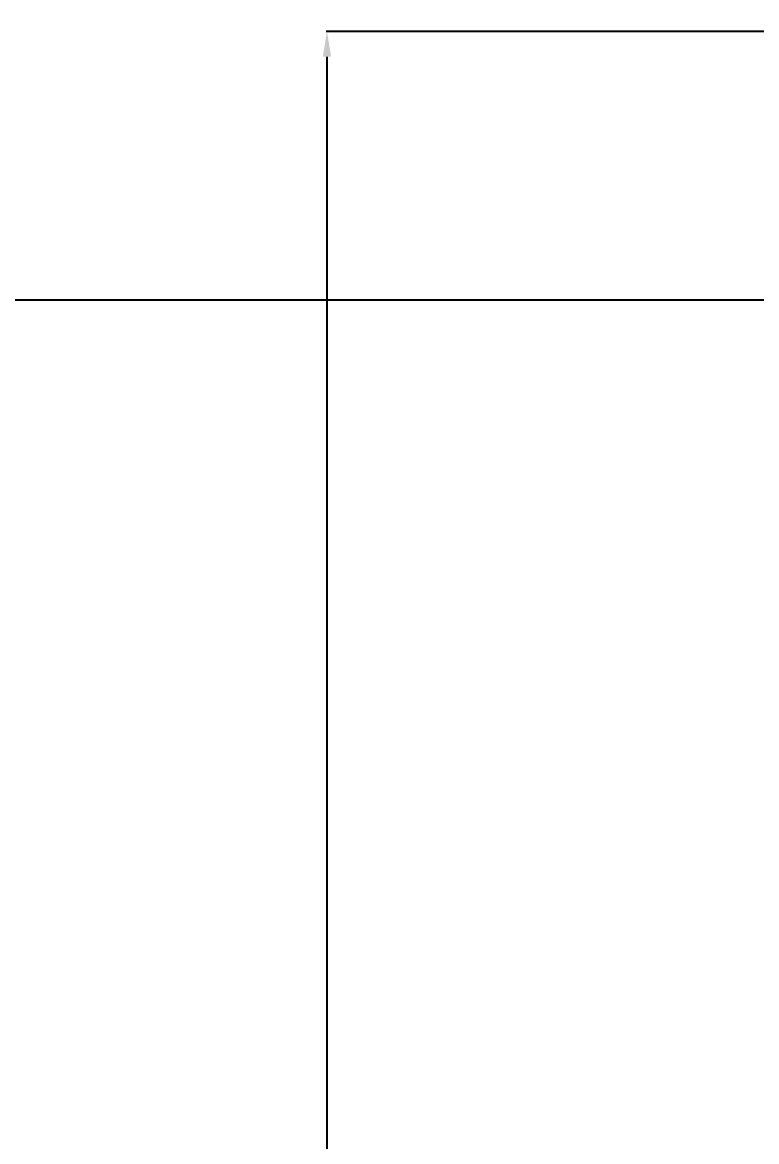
# Model space of a CAD drawing. Header units: centimetres. Extents: x -3 to 132800, y -60 to 85992.
# Drawn here: x 9527 to 12451, y 64006 to 68464 of the extents above; entities that cross this region are included whole.
import ezdxf

# ---------------------------------------------------------------- set-up
doc = ezdxf.new("R2010")
doc.units = ezdxf.units.CM
doc.header["$LTSCALE"] = 10
doc.header["$MEASUREMENT"] = 0
doc.layers.get('DEFPOINTS').update_dxf_attribs({"color": 2, "linetype": 'CONTINUOUS'})
doc.layers.add('DIM', color=252, linetype='CONTINUOUS')
doc.styles.get("Standard").update_dxf_attribs({"font": ''})
doc.styles.get('Standard').set_extended_font_data('Zurich Ex BT')
doc.dimstyles.get("Standard").update_dxf_attribs({"dimtxt": 500, "dimasz": 500, "dimexe": 3, "dimexo": 200, "dimgap": 0.09, "dimtad": 0, "dimtih": 1, "dimtoh": 1, "dimzin": 0, "dimdsep": 46, "dimtxsty": 'Standard', "dimcen": 0.09, "dimclrd": 256, "dimclre": 256, "dimclrt": 256, "dimadec": 0, "dimazin": 0, "dimtfac": 1, "dimtofl": 0, "dimtmove": 0, "dimatfit": 3, "dimfxl": 0, "dimtolj": 1, "dimtzin": 0, "dimlwd": -1, "dimarcsym": 0})

# ---------------------------------------------------------------- blocks, each defined once
blk = doc.blocks.new('*D25')
at = {"layer": 'DEFPOINTS', "color": 0}
for p in [(15330.6053057777, 68426.9294623375), (10739.93641402468, 58626.9294623375), (15330.6053057777, 58626.9294623375)]:
    blk.add_point(p, dxfattribs=at)
at = {"layer": 'DIM', "lineweight": -2}
for p, q in [((15130.6053057777, 68426.9294623375), (10736.93641402469, 68426.9294623375)), ((15130.6053057777, 58626.9294623375), (10736.93641402468, 58626.9294623375))]:
    blk.add_line(p, q, dxfattribs=at)
at = {"layer": 'DIM'}
for p, q in [((10739.93641402469, 68326.9294623375), (10739.93641402469, 63603.29064877818)), ((10739.93641402468, 58726.9294623375), (10739.93641402469, 63450.56827589683))]:
    blk.add_line(p, q, dxfattribs=at)
for points in [[(10723.26974735802, 68326.9294623375), (10756.60308069135, 68326.9294623375), (10739.93641402469, 68426.9294623375)], [(10723.26974735802, 58726.9294623375), (10756.60308069135, 58726.9294623375), (10739.93641402468, 58626.9294623375)]]:
    blk.add_solid(points, dxfattribs=at)
at = {"layer": 'DIM', "insert": (10739.93641402467, 63526.9294623375), "char_height": 150, "attachment_point": 5}
blk.add_mtext('\\A1;9800.00', dxfattribs=at)
blk = doc.blocks.new('*D32')
at = {"layer": 'DEFPOINTS', "color": 0}
for p in [(6996.498368641644, 77156.9294623375), (15310.6053057777, 77156.9294623375), (15310.6053057777, 42236.9294623375)]:
    blk.add_point(p, dxfattribs=at)
at = {"layer": 'DIM', "lineweight": -2}
for p, q in [((15110.6053057777, 77156.9294623375), (6993.498368641644, 77156.9294623375)), ((15110.6053057777, 42236.9294623375), (6993.498368641636, 42236.9294623375))]:
    blk.add_line(p, q, dxfattribs=at)
at = {"layer": 'DIM'}
for p, q in [((6996.498368641644, 77056.9294623375), (6996.498368641641, 59773.29064877818)), ((6996.498368641636, 42336.9294623375), (6996.498368641641, 59620.56827589683))]:
    blk.add_line(p, q, dxfattribs=at)
for points in [[(6979.831701974977, 77056.9294623375), (7013.165035308311, 77056.9294623375), (6996.498368641644, 77156.9294623375)], [(6979.831701974969, 42336.9294623375), (7013.165035308303, 42336.9294623375), (6996.498368641636, 42236.9294623375)]]:
    blk.add_solid(points, dxfattribs=at)
at = {"layer": 'DIM', "insert": (6996.498368641631, 59696.9294623375), "char_height": 150, "attachment_point": 5}
blk.add_mtext('\\A1;34920.00', dxfattribs=at)
blk = doc.blocks.new('*D33')
at = {"layer": 'DEFPOINTS', "color": 0}
for p in [(15310.6053057777, 77156.9294623375), (8269.150719494362, 67356.9294623375), (15310.6053057777, 67356.9294623375)]:
    blk.add_point(p, dxfattribs=at)
at = {"layer": 'DIM', "lineweight": -2}
for p, q in [((15110.6053057777, 77156.9294623375), (8266.150719494364, 77156.9294623375)), ((15110.6053057777, 67356.9294623375), (8266.150719494362, 67356.9294623375))]:
    blk.add_line(p, q, dxfattribs=at)
at = {"layer": 'DIM'}
for p, q in [((8269.150719494364, 77056.9294623375), (8269.150719494364, 72333.29064877819)), ((8269.150719494362, 67456.9294623375), (8269.150719494364, 72180.56827589682))]:
    blk.add_line(p, q, dxfattribs=at)
for points in [[(8252.484052827698, 77056.9294623375), (8285.81738616103, 77056.9294623375), (8269.150719494364, 77156.9294623375)], [(8252.484052827696, 67456.9294623375), (8285.817386161028, 67456.9294623375), (8269.150719494362, 67356.9294623375)]]:
    blk.add_solid(points, dxfattribs=at)
at = {"layer": 'DIM', "insert": (8269.150719494352, 72256.9294623375), "char_height": 150, "attachment_point": 5}
blk.add_mtext('\\A1;9800.00', dxfattribs=at)

msp = doc.modelspace()

# ---------------------------------------------------------------- dimensions: what is measured, and where the dimension line sits
at = {"layer": 'DIM'}
dim = msp.add_linear_dim(base=(6996.498368641644, 77156.9294623375), p1=(15310.6053057777, 42236.9294623375), p2=(15310.6053057777, 77156.9294623375), angle=90, dimstyle='Standard', override={"dimtxt": 150, "dimasz": 100}, dxfattribs=at)
dim.commit()
dim.dimension.update_dxf_attribs({"geometry": '*D32', "text_midpoint": (6996.498368641631, 59696.9294623375), "dimtype": 160})
for base, p1, p2, picture, middle in [((8269.150719494362, 67356.9294623375), (15310.6053057777, 77156.9294623375), (15310.6053057777, 67356.9294623375), '*D33', (8269.150719494352, 72256.9294623375)), ((10739.93641402468, 58626.9294623375), (15330.6053057777, 68426.9294623375), (15330.6053057777, 58626.9294623375), '*D25', (10739.93641402467, 63526.9294623375))]:
    dim = msp.add_linear_dim(base=base, p1=p1, p2=p2, angle=90, dimstyle='Standard', override={"dimtxt": 150, "dimasz": 100}, dxfattribs=at)
    dim.commit()
    dim.dimension.update_dxf_attribs({"geometry": picture, "text_midpoint": middle})

doc.saveas('drawing.dxf')
